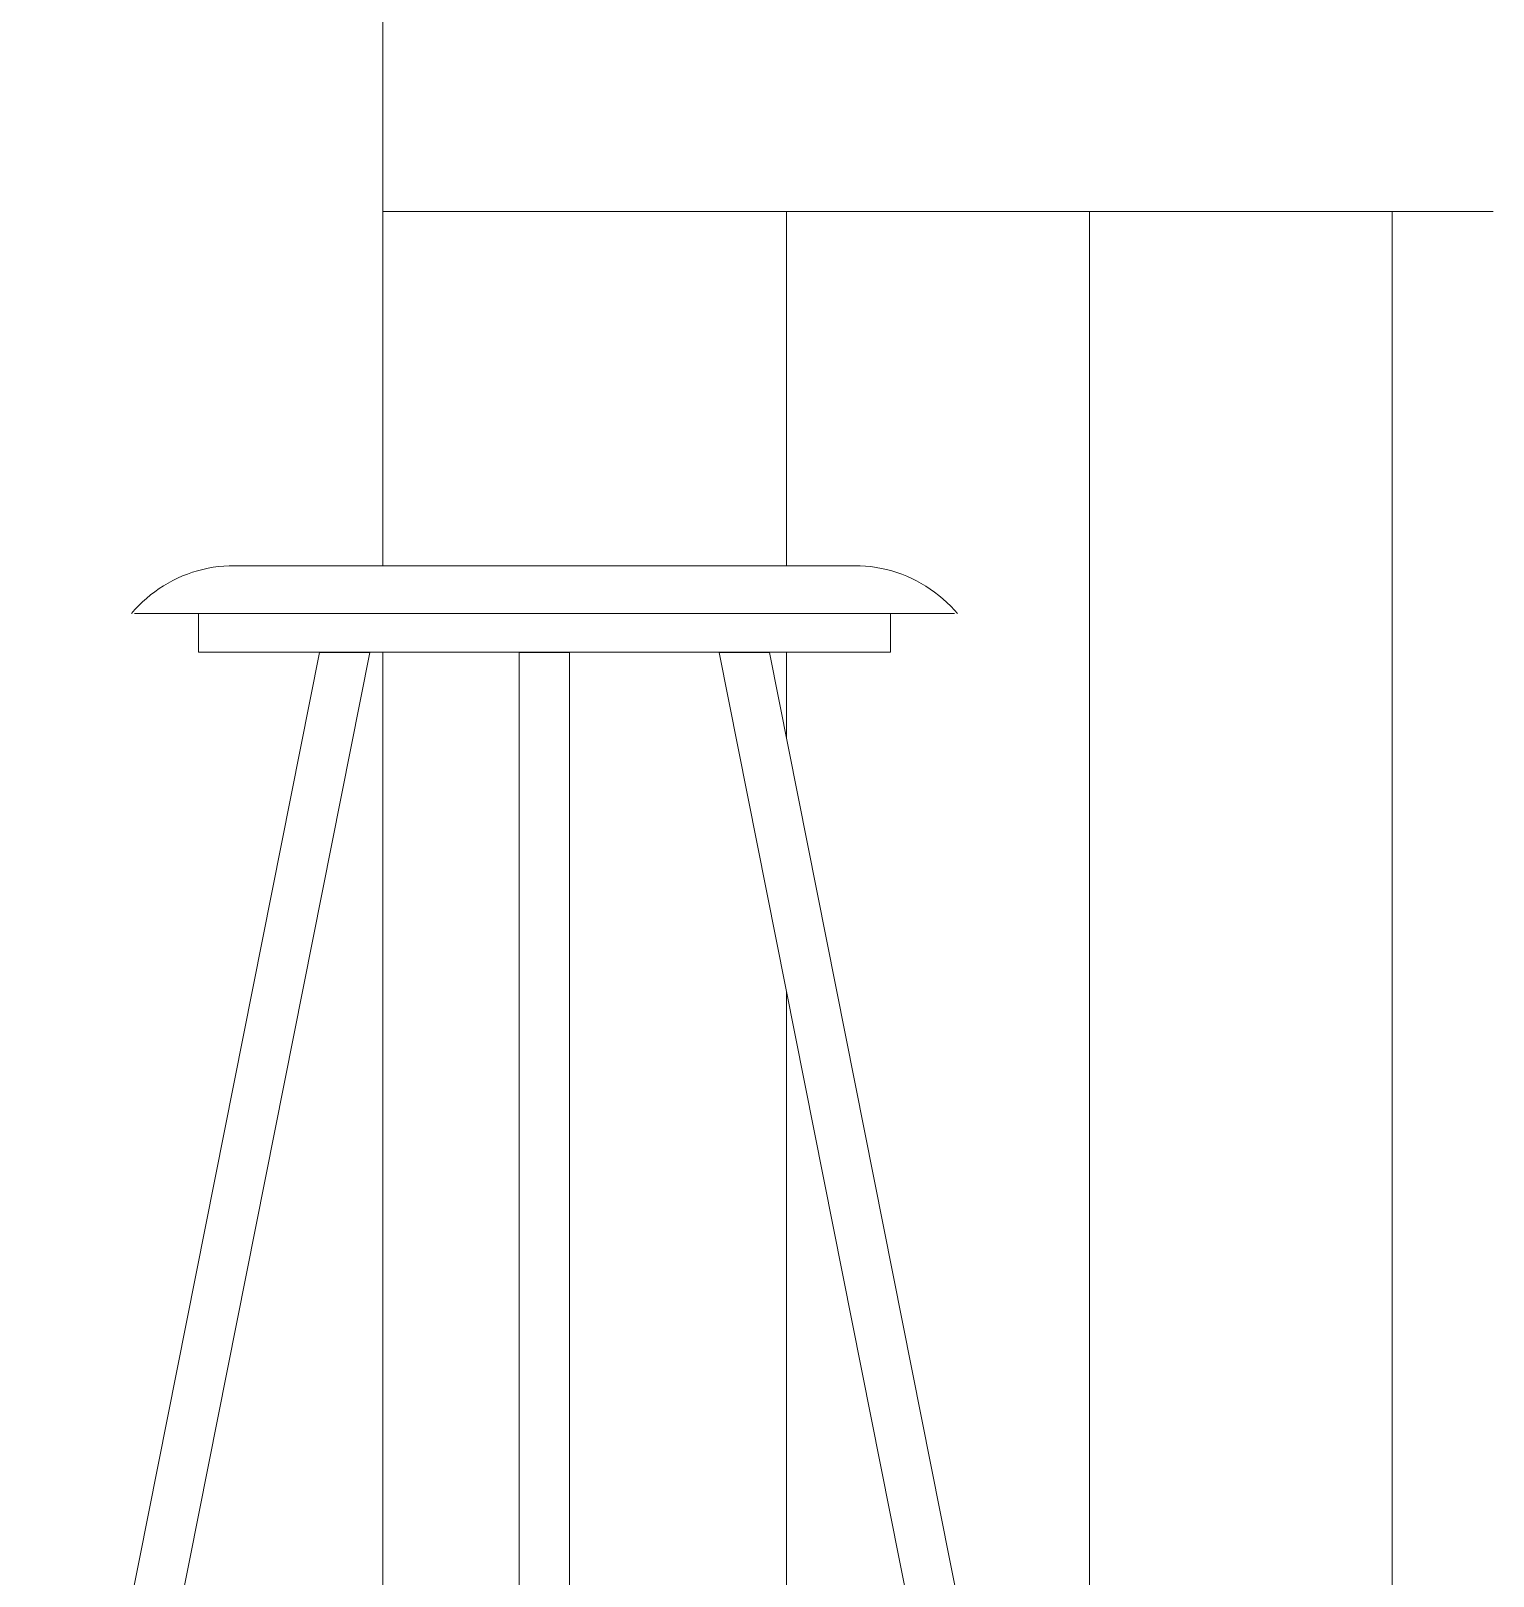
# Model space of a CAD drawing. Header units: metres. Extents: x 13.9 to 26.7, y -0.2 to 3.2.
# Drawn here: x 21.427 to 22.151, y 0.224 to 0.99 of the extents above; entities that cross this region are included whole.
import ezdxf

# ---------------------------------------------------------------- set-up
doc = ezdxf.new("R2010")
doc.units = ezdxf.units.M
for name, color, linetype, lineweight in [('Mobiliário', 7, 'Continuous', 5), ('Modelos genéricos', 7, 'Continuous', 5), ('Pilares estruturais', 7, 'Continuous', 5)]:
    doc.layers.add(name, color=color, linetype=linetype, lineweight=lineweight)

# ---------------------------------------------------------------- blocks, each defined once
blk = doc.blocks.new('Amat-3_Barstool - Amat-3_Barstool-3117616-Corte 1')
at = {"layer": 'Mobiliário', "color": 10}
for p, q in [((21.68124, 0.70094), (21.47812, 0.70094)), ((21.50979, 0.70094), (21.50979, 0.68189)), ((21.88436, 0.70094), (21.68124, 0.70094)), ((21.85269, 0.68189), (21.85269, 0.70094)), ((21.56974, 0.68177), (21.42684, -0.03747)), ((21.49789, 0.1944), (21.59472, 0.68177)), ((21.68124, 0.68189), (21.50979, 0.68189)), ((21.56974, 0.68177), (21.59472, 0.68177)), ((21.66875, 0.68177), (21.66875, 0.37491)), ((21.66875, 0.68177), (21.66875, -0.03939)), ((21.66875, 0.68177), (21.68124, 0.68177)), ((21.85269, 0.68189), (21.68124, 0.68189)), ((21.68124, 0.68177), (21.69374, 0.68177)), ((21.69374, 0.19491), (21.69374, 0.68177)), ((21.69374, -0.03939), (21.69374, 0.68177)), ((21.76776, 0.68177), (21.86458, 0.19446)), ((21.76776, 0.68177), (21.79275, 0.68177)), ((21.93565, -0.03747), (21.79275, 0.68177)), ((21.66875, 0.33881), (21.66875, 0.19491))]:
    blk.add_line(p, q, dxfattribs=at)
at = {"layer": 'Mobiliário', "color": 10, "flags": 128}
for points in [[(21.47663, 0.70094), (21.47837, 0.70293), (21.48018, 0.70486), (21.48207, 0.70671), (21.48404, 0.70849), (21.48607, 0.71018), (21.48817, 0.7118), (21.49033, 0.71332), (21.49255, 0.71476), (21.49483, 0.71611), (21.49715, 0.71737), (21.49953, 0.71853), (21.50195, 0.7196), (21.50441, 0.72057), (21.50691, 0.72144), (21.50945, 0.72221), (21.51201, 0.72288), (21.51459, 0.72344), (21.5172, 0.7239), (21.51982, 0.72426), (21.52245, 0.72451), (21.5251, 0.72466), (21.52742, 0.7247)], [(21.68124, 0.7247), (21.67509, 0.7247), (21.66895, 0.7247), (21.66283, 0.7247), (21.65674, 0.7247), (21.65068, 0.7247), (21.64468, 0.7247), (21.63873, 0.7247), (21.63286, 0.7247), (21.62706, 0.7247), (21.62134, 0.7247), (21.61573, 0.7247), (21.61021, 0.7247), (21.60481, 0.7247), (21.59954, 0.7247), (21.59439, 0.7247), (21.58938, 0.7247), (21.58452, 0.7247), (21.57982, 0.7247), (21.57527, 0.7247), (21.5709, 0.7247), (21.5667, 0.7247), (21.56269, 0.7247), (21.55886, 0.7247), (21.55524, 0.7247), (21.55181, 0.7247), (21.54859, 0.7247), (21.54558, 0.7247), (21.54279, 0.7247), (21.54022, 0.7247), (21.53788, 0.7247), (21.53576, 0.7247), (21.53388, 0.7247), (21.53224, 0.7247), (21.53083, 0.7247), (21.52966, 0.7247), (21.52874, 0.7247), (21.52806, 0.7247), (21.52762, 0.7247), (21.52743, 0.7247), (21.52742, 0.7247)], [(21.52742, 0.7247), (21.52755, 0.7247), (21.52792, 0.7247), (21.52853, 0.7247), (21.52939, 0.7247), (21.53049, 0.7247), (21.53183, 0.7247), (21.53341, 0.7247), (21.53523, 0.7247), (21.53728, 0.7247), (21.53957, 0.7247), (21.54208, 0.7247), (21.54481, 0.7247), (21.54776, 0.7247), (21.55092, 0.7247), (21.55429, 0.7247), (21.55787, 0.7247), (21.56164, 0.7247), (21.5656, 0.7247), (21.56975, 0.7247), (21.57408, 0.7247), (21.57858, 0.7247), (21.58324, 0.7247), (21.58806, 0.7247), (21.59303, 0.7247), (21.59813, 0.7247), (21.60338, 0.7247), (21.60874, 0.7247), (21.61423, 0.7247), (21.61982, 0.7247), (21.62551, 0.7247), (21.63128, 0.7247), (21.63714, 0.7247), (21.64307, 0.7247), (21.64906, 0.7247), (21.6551, 0.7247), (21.66118, 0.7247), (21.6673, 0.7247), (21.67343, 0.7247), (21.67958, 0.7247), (21.68124, 0.7247)], [(21.68124, 0.7247), (21.68739, 0.7247), (21.69354, 0.7247), (21.69966, 0.7247), (21.70575, 0.7247), (21.7118, 0.7247), (21.71781, 0.7247), (21.72375, 0.7247), (21.72963, 0.7247), (21.73543, 0.7247), (21.74114, 0.7247), (21.74676, 0.7247), (21.75227, 0.7247), (21.75767, 0.7247), (21.76295, 0.7247), (21.7681, 0.7247), (21.7731, 0.7247), (21.77796, 0.7247), (21.78267, 0.7247), (21.78721, 0.7247), (21.79159, 0.7247), (21.79578, 0.7247), (21.7998, 0.7247), (21.80362, 0.7247), (21.80725, 0.7247), (21.81068, 0.7247), (21.8139, 0.7247), (21.81691, 0.7247), (21.8197, 0.7247), (21.82227, 0.7247), (21.82461, 0.7247), (21.82672, 0.7247), (21.8286, 0.7247), (21.83025, 0.7247), (21.83166, 0.7247), (21.83282, 0.7247), (21.83375, 0.7247), (21.83443, 0.7247), (21.83486, 0.7247), (21.83505, 0.7247), (21.83506, 0.7247)], [(21.83506, 0.7247), (21.83494, 0.7247), (21.83457, 0.7247), (21.83396, 0.7247), (21.8331, 0.7247), (21.832, 0.7247), (21.83065, 0.7247), (21.82907, 0.7247), (21.82725, 0.7247), (21.8252, 0.7247), (21.82292, 0.7247), (21.82041, 0.7247), (21.81768, 0.7247), (21.81473, 0.7247), (21.81157, 0.7247), (21.8082, 0.7247), (21.80462, 0.7247), (21.80085, 0.7247), (21.79689, 0.7247), (21.79274, 0.7247), (21.78841, 0.7247), (21.78391, 0.7247), (21.77925, 0.7247), (21.77443, 0.7247), (21.76946, 0.7247), (21.76435, 0.7247), (21.75911, 0.7247), (21.75374, 0.7247), (21.74826, 0.7247), (21.74267, 0.7247), (21.73698, 0.7247), (21.7312, 0.7247), (21.72535, 0.7247), (21.71942, 0.7247), (21.71343, 0.7247), (21.70739, 0.7247), (21.70131, 0.7247), (21.69519, 0.7247), (21.68905, 0.7247), (21.6829, 0.7247), (21.68124, 0.7247)], [(21.83506, 0.7247), (21.83771, 0.72465), (21.84035, 0.72449), (21.84298, 0.72422), (21.8456, 0.72385), (21.84821, 0.72338), (21.85079, 0.7228), (21.85335, 0.72212), (21.85588, 0.72134), (21.85837, 0.72046), (21.86083, 0.71948), (21.86324, 0.7184), (21.86562, 0.71722), (21.86794, 0.71595), (21.87021, 0.71459), (21.87242, 0.71314), (21.87458, 0.71161), (21.87667, 0.70998), (21.87869, 0.70828), (21.88064, 0.70649), (21.88253, 0.70463), (21.88433, 0.7027), (21.88585, 0.70094)]]:
    blk.add_lwpolyline(points, dxfattribs=at)
blk = doc.blocks.new('Amat-3_Barstool - Amat-3_Barstool-V4409-Corte 1')
at = {"layer": 'Mobiliário', "color": 10}
for p, q in [((21.66875, 0.68177), (21.66875, 0.37491)), ((21.66875, 0.68177), (21.66875, 0.37491)), ((21.69374, 0.37491), (21.69374, 0.68177)), ((21.69374, 0.37491), (21.69374, 0.68177)), ((21.66875, 0.33881), (21.66875, 0.19491)), ((21.66875, 0.33881), (21.66875, 0.19491)), ((21.69374, 0.19491), (21.69374, 0.33881)), ((21.69374, 0.19491), (21.69374, 0.33881)), ((21.85076, 0.19491), (21.85168, 0.19491)), ((21.66875, 0.16282), (21.66875, -0.0329)), ((21.66875, 0.16282), (21.66875, -0.0329)), ((21.69374, -0.0329), (21.69374, 0.16313)), ((21.69374, -0.0329), (21.69374, 0.16313)), ((21.86978, 0.16074), (21.87076, 0.16055))]:
    blk.add_line(p, q, dxfattribs=at)
at = {"layer": 'Mobiliário', "color": 10, "flags": 128}
for points in [[(21.47663, 0.70094), (21.47837, 0.70293), (21.48018, 0.70486), (21.48207, 0.70671), (21.48404, 0.70849), (21.48607, 0.71018), (21.48817, 0.7118), (21.49033, 0.71332), (21.49255, 0.71476), (21.49483, 0.71611), (21.49715, 0.71737), (21.49953, 0.71853), (21.50195, 0.7196), (21.50441, 0.72057), (21.50691, 0.72144), (21.50945, 0.72221), (21.51201, 0.72288), (21.51459, 0.72344), (21.5172, 0.7239), (21.51982, 0.72426), (21.52245, 0.72451), (21.5251, 0.72466), (21.52742, 0.7247)], [(21.52874, 0.7247), (21.52806, 0.7247), (21.52762, 0.7247), (21.52743, 0.7247), (21.52742, 0.7247)], [(21.52742, 0.7247), (21.52755, 0.7247), (21.52792, 0.7247), (21.52853, 0.7247)], [(21.83375, 0.7247), (21.83443, 0.7247), (21.83486, 0.7247), (21.83505, 0.7247), (21.83506, 0.7247)], [(21.83506, 0.7247), (21.83494, 0.7247), (21.83457, 0.7247), (21.83396, 0.7247)], [(21.83506, 0.7247), (21.83771, 0.72465), (21.84035, 0.72449), (21.84298, 0.72422), (21.8456, 0.72385), (21.84821, 0.72338), (21.85079, 0.7228), (21.85335, 0.72212), (21.85588, 0.72134), (21.85837, 0.72046), (21.86083, 0.71948), (21.86324, 0.7184), (21.86562, 0.71722), (21.86794, 0.71595), (21.87021, 0.71459), (21.87242, 0.71314), (21.87458, 0.71161), (21.87667, 0.70998), (21.87869, 0.70828), (21.88064, 0.70649), (21.88253, 0.70463), (21.88433, 0.7027), (21.88585, 0.70094)], [(21.50012, 0.19491), (21.49921, 0.19491), (21.49799, 0.19491)], [(21.49799, 0.19491), (21.49872, 0.19491), (21.50012, 0.19491)], [(21.51081, 0.19491), (21.50897, 0.19491), (21.5061, 0.19491), (21.50352, 0.19491), (21.50283, 0.19491)], [(21.50287, 0.19491), (21.50538, 0.19491), (21.50817, 0.19491), (21.51081, 0.19491)], [(21.85694, 0.19491), (21.85897, 0.19491), (21.86126, 0.19491), (21.86327, 0.19491), (21.86449, 0.19491)], [(21.86449, 0.19491), (21.86377, 0.19491), (21.86184, 0.19491), (21.85961, 0.19491), (21.85711, 0.19491)]]:
    blk.add_lwpolyline(points, dxfattribs=at)
at = {"layer": 'Mobiliário', "color": 10}
blk.add_ellipse((21.67361, -0.763), major_axis=(0.66116, 0.67046), ratio=1, start_param=0.971527, end_param=0.973347, dxfattribs=at)
blk.add_open_spline([(21.49349, 0.16217), (21.49327, 0.16182), (21.49307, 0.16147), (21.49289, 0.16112)], degree=3, dxfattribs=at)

msp = doc.modelspace()

# ---------------------------------------------------------------- linework, layer by layer
at = {"layer": 'Modelos genéricos', "lineweight": 20}
for p, q in [((21.60124, 1), (21.60124, 0.9)), ((21.60124, 0.9), (22.15124, 0.9)), ((22.10124, 0.9), (22.10124, -0.05)), ((22.15124, 0.9), (22.10124, 0.9))]:
    msp.add_line(p, q, dxfattribs=at)
at = {"layer": 'Modelos genéricos', "color": 10}
for p, q in [((21.60124, 0.7247), (21.60124, 0.9)), ((21.60124, 0.19491), (21.60124, 0.68189))]:
    msp.add_line(p, q, dxfattribs=at)
at = {"layer": 'Pilares estruturais', "color": 10}
for p, q in [((21.80124, 0.9), (21.80124, 0.7247)), ((21.95124, -0.0329), (21.95124, 0.9)), ((21.80124, 0.68189), (21.80124, 0.63903)), ((21.80124, 0.51326), (21.80124, 0.19491))]:
    msp.add_line(p, q, dxfattribs=at)

# ---------------------------------------------------------------- block references
at = {"layer": 'Mobiliário', "color": 10}
for name in ['Amat-3_Barstool - Amat-3_Barstool-3117616-Corte 1', 'Amat-3_Barstool - Amat-3_Barstool-V4409-Corte 1']:
    msp.add_blockref(name, (0, 0), dxfattribs=at)

doc.saveas('drawing.dxf')
